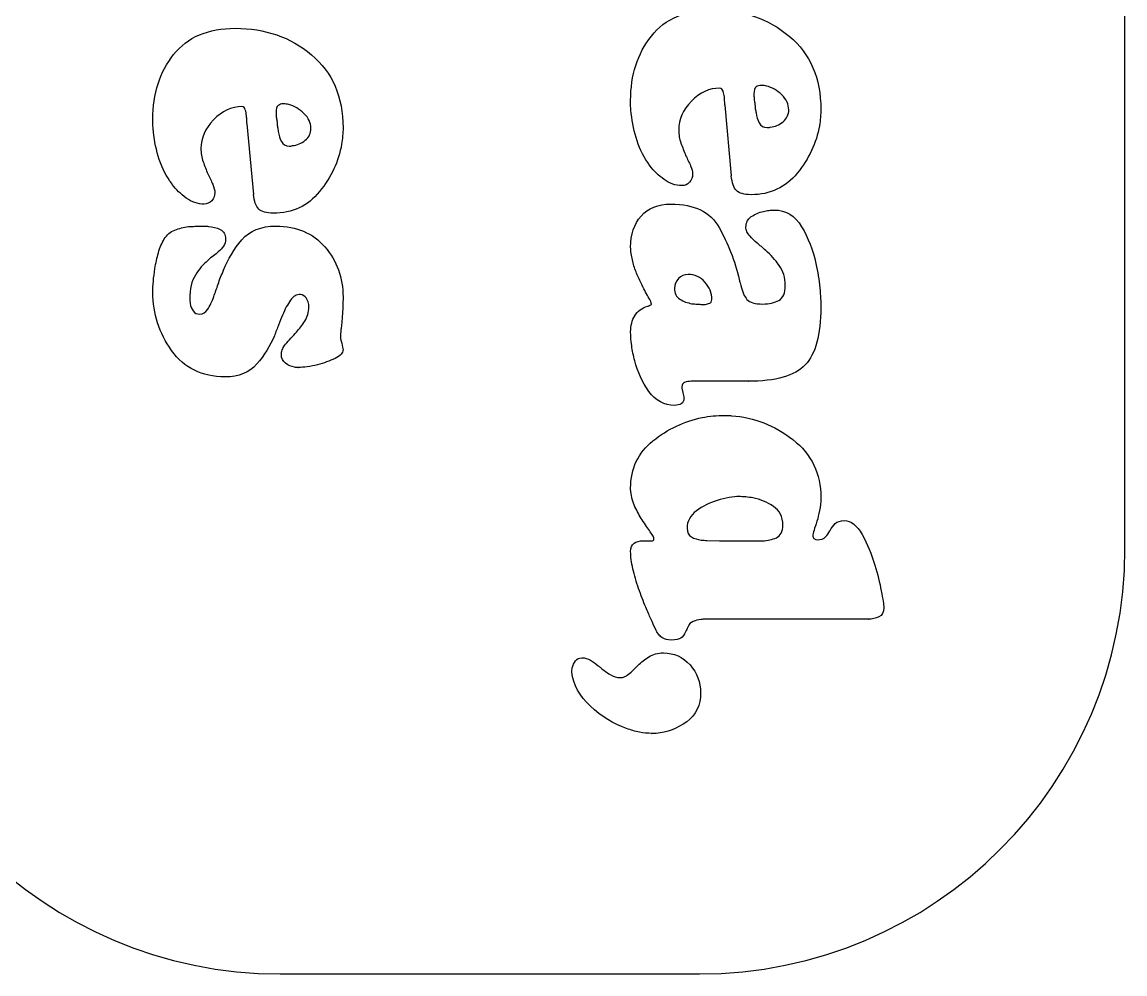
# Model space of a CAD drawing. Extents: x 0 to 771, y 958 to 1701.
# Drawn here: x 578.3 to 652.1, y 1275.5 to 1339.2 of the extents above; entities that cross this region are included whole.
import ezdxf

# ---------------------------------------------------------------- set-up
doc = ezdxf.new("R2010")
doc.units = 0
doc.layers.add('H0114_Printing', color=7, linetype='CONTINUOUS')

msp = doc.modelspace()

# ---------------------------------------------------------------- linework, layer by layer
at = {"layer": 'H0114_Printing', "color": 1}
for points in [[(652.093084, 1303.955067), (652.093084, 1432.713064)], [(595.541085, 1275.468068), (623.607084, 1275.468068)]]:
    msp.add_lwpolyline(points, dxfattribs=at)
at = {"layer": 'H0114_Printing', "color": 4}
for points in [[(619.007785, 1333.623367), (619.007785, 1333.938367)], [(625.302784, 1333.716367), (625.302784, 1333.844367)], [(625.768784, 1328.902367), (625.325784, 1333.635367)], [(627.307784, 1333.821367), (627.330784, 1333.821367)], [(587.027285, 1332.382567), (587.027285, 1332.697567)], [(593.322285, 1332.475567), (593.322285, 1332.603567)], [(595.327285, 1332.580567), (595.350285, 1332.580567)], [(593.788285, 1327.661567), (593.345285, 1332.394567)], [(628.146784, 1332.142367), (628.251784, 1332.142367)], [(596.166285, 1330.901567), (596.271285, 1330.901567)], [(625.745784, 1328.902367), (625.768784, 1328.902367)], [(593.765285, 1327.661567), (593.788285, 1327.661567)], [(590.244085, 1325.539967), (590.489085, 1325.539967)], [(597.472085, 1319.990967), (597.472085, 1320.188967)], [(623.787184, 1320.299167), (623.810184, 1320.299167)], [(623.810184, 1320.299167), (623.927184, 1320.299167), (623.997184, 1320.299167)], [(599.594085, 1318.241967), (599.594085, 1318.090967), (599.594085, 1317.985967)], [(596.796085, 1316.073967), (596.645085, 1316.073967)], [(596.773085, 1316.073967), (596.796085, 1316.073967)], [(626.888184, 1315.147167), (623.390184, 1315.147167), (623.064184, 1315.147167)], [(626.864184, 1315.147167), (626.888184, 1315.147167)], [(625.255784, 1312.862267), (625.500784, 1312.862267)], [(619.007785, 1307.860267), (619.007785, 1307.989267)], [(632.343784, 1305.144267), (632.366784, 1305.168267)], [(619.846785, 1304.468267), (620.382784, 1304.468267), (620.405784, 1304.468267)], [(624.113784, 1304.491267), (624.952784, 1304.468267), (627.400784, 1304.468267)], [(627.400784, 1304.468267), (627.610784, 1304.468267), (627.843784, 1304.468267)], [(634.931784, 1299.222268), (625.139784, 1299.222268), (624.043784, 1299.222268)], [(634.907784, 1299.222268), (634.931784, 1299.222268)], [(620.709684, 1291.575068), (620.557684, 1291.575068), (620.406684, 1291.575068), (620.429684, 1291.575068)]]:
    msp.add_lwpolyline(points, dxfattribs=at)
at = {"layer": 'H0114_Printing', "color": 1}
msp.add_lwpolyline([(652.093084, 1303.955067)], close=True, dxfattribs=at)
at = {"layer": 'H0114_Printing', "color": 4}
for points in [[(620.394784, 1338.263367), (621.319784, 1339.436367), (622.698784, 1340.023366), (624.532784, 1340.023366)], [(624.532784, 1340.023366), (626.522784, 1340.023366), (628.220784, 1339.432367), (629.627784, 1338.251367)], [(588.414285, 1337.022567), (589.339285, 1338.195567), (590.718285, 1338.782567), (592.552285, 1338.782567)], [(592.552285, 1338.782567), (594.542285, 1338.782567), (596.240285, 1338.191567), (597.647285, 1337.010567)], [(619.007785, 1333.938367), (619.007785, 1335.648367), (619.469785, 1337.089367), (620.394784, 1338.263367)], [(629.627784, 1338.251367), (631.033784, 1337.070367), (631.737784, 1335.438367), (631.737784, 1333.355367)], [(587.027285, 1332.697567), (587.027285, 1334.407567), (587.489285, 1335.848567), (588.414285, 1337.022567)], [(597.647285, 1337.010567), (599.053285, 1335.829567), (599.757285, 1334.197567), (599.757285, 1332.114567)], [(624.975784, 1334.777367), (624.276784, 1334.777367), (623.643784, 1334.486367), (623.075784, 1333.903367)], [(625.197784, 1334.567367), (625.158784, 1334.692367), (625.084784, 1334.762367), (624.975784, 1334.777367)], [(627.400784, 1334.859367), (627.307784, 1334.789367), (627.260784, 1334.629367), (627.260784, 1334.381367)], [(627.750784, 1334.963367), (627.610784, 1334.963367), (627.493784, 1334.929367), (627.400784, 1334.859367)], [(627.936784, 1334.952367), (627.874784, 1334.960367), (627.812784, 1334.963367), (627.750784, 1334.963367)], [(628.100784, 1334.917367), (628.053784, 1334.933367), (627.998784, 1334.944367), (627.936784, 1334.952367)], [(629.125784, 1334.322367), (628.814784, 1334.625367), (628.472784, 1334.824367), (628.100784, 1334.917367)], [(625.279784, 1334.171367), (625.263784, 1334.311367), (625.235784, 1334.443367), (625.197784, 1334.567367)], [(625.290784, 1333.996367), (625.282784, 1334.051367), (625.279784, 1334.109367), (625.279784, 1334.171367)], [(625.302784, 1333.844367), (625.302784, 1333.891367), (625.298784, 1333.942367), (625.290784, 1333.996367)], [(627.260784, 1334.381367), (627.260784, 1334.288367), (627.264784, 1334.194367), (627.272784, 1334.101367)], [(627.272784, 1334.101367), (627.279784, 1334.008367), (627.291784, 1333.914367), (627.307784, 1333.821367)], [(629.591784, 1333.331367), (629.591784, 1333.690367), (629.436784, 1334.019367), (629.125784, 1334.322367)], [(592.995285, 1333.536567), (592.296285, 1333.536567), (591.663285, 1333.245567), (591.095285, 1332.662567)], [(593.217285, 1333.326567), (593.178285, 1333.451567), (593.104285, 1333.521567), (592.995285, 1333.536567)], [(593.299285, 1332.930567), (593.283285, 1333.070567), (593.255285, 1333.202567), (593.217285, 1333.326567)], [(595.420285, 1333.618567), (595.327285, 1333.548567), (595.280285, 1333.388567), (595.280285, 1333.139567)], [(595.770285, 1333.722567), (595.630285, 1333.722567), (595.513285, 1333.688567), (595.420285, 1333.618567)], [(595.956285, 1333.711567), (595.894285, 1333.719567), (595.832285, 1333.722567), (595.770285, 1333.722567)], [(596.120285, 1333.676567), (596.073285, 1333.692567), (596.018285, 1333.703567), (595.956285, 1333.711567)], [(597.145285, 1333.081567), (596.834285, 1333.384567), (596.492285, 1333.583567), (596.120285, 1333.676567)], [(619.030785, 1333.308367), (619.015785, 1333.417367), (619.007785, 1333.522367), (619.007785, 1333.623367)], [(619.368785, 1331.466367), (619.190785, 1332.072367), (619.076785, 1332.687367), (619.030785, 1333.308367)], [(623.075784, 1333.903367), (622.508784, 1333.320367), (622.224784, 1332.679367), (622.224784, 1331.979367)], [(625.325784, 1333.635367), (625.309784, 1333.650367), (625.302784, 1333.678367), (625.302784, 1333.716367)], [(627.330784, 1333.821367), (627.315784, 1333.806367), (627.311784, 1333.782367), (627.319784, 1333.751367)], [(627.319784, 1333.751367), (627.326784, 1333.720367), (627.330784, 1333.697367), (627.330784, 1333.681367)], [(627.330784, 1333.681367), (627.330784, 1333.588367), (627.338784, 1333.495367), (627.353784, 1333.401367)], [(627.353784, 1333.401367), (627.369784, 1333.308367), (627.385784, 1333.215367), (627.400784, 1333.122367)], [(629.207784, 1332.527367), (629.463784, 1332.737367), (629.591784, 1333.005367), (629.591784, 1333.331367)], [(631.737784, 1333.355367), (631.737784, 1333.184367), (631.729784, 1333.005367), (631.713784, 1332.819367)], [(591.095285, 1332.662567), (590.528285, 1332.079567), (590.244285, 1331.438567), (590.244285, 1330.738567)], [(593.310285, 1332.755567), (593.302285, 1332.810567), (593.299285, 1332.868567), (593.299285, 1332.930567)], [(593.322285, 1332.603567), (593.322285, 1332.650567), (593.318285, 1332.701567), (593.310285, 1332.755567)], [(593.345285, 1332.394567), (593.329285, 1332.409567), (593.322285, 1332.437567), (593.322285, 1332.475567)], [(595.280285, 1333.139567), (595.280285, 1333.047567), (595.284285, 1332.953567), (595.292285, 1332.860567)], [(595.292285, 1332.860567), (595.299285, 1332.767567), (595.311285, 1332.673567), (595.327285, 1332.580567)], [(595.350285, 1332.580567), (595.335285, 1332.565567), (595.331285, 1332.541567), (595.339285, 1332.510567)], [(595.339285, 1332.510567), (595.346285, 1332.479567), (595.350285, 1332.456567), (595.350285, 1332.440567)], [(595.350285, 1332.440567), (595.350285, 1332.347567), (595.358285, 1332.254567), (595.373285, 1332.160567)], [(597.611285, 1332.090567), (597.611285, 1332.449567), (597.456285, 1332.778567), (597.145285, 1333.081567)], [(627.400784, 1333.122367), (627.431784, 1332.873367), (627.501784, 1332.648367), (627.610784, 1332.446367)], [(627.610784, 1332.446367), (627.718784, 1332.244367), (627.898784, 1332.142367), (628.146784, 1332.142367)], [(628.356784, 1332.166367), (628.666784, 1332.197367), (628.951784, 1332.317367), (629.207784, 1332.527367)], [(631.713784, 1332.819367), (631.698784, 1332.632367), (631.674784, 1332.446367), (631.643784, 1332.259367)], [(587.050285, 1332.067567), (587.035285, 1332.176567), (587.027285, 1332.281567), (587.027285, 1332.382567)], [(587.388285, 1330.225567), (587.210285, 1330.831567), (587.096285, 1331.445567), (587.050285, 1332.067567)], [(595.373285, 1332.160567), (595.389285, 1332.067567), (595.405285, 1331.974567), (595.420285, 1331.881567)], [(595.420285, 1331.881567), (595.451285, 1331.632567), (595.521285, 1331.407567), (595.630285, 1331.205567)], [(597.227285, 1331.286567), (597.483285, 1331.496567), (597.611285, 1331.764567), (597.611285, 1332.090567)], [(599.757285, 1332.114567), (599.757285, 1331.943567), (599.749285, 1331.764567), (599.733285, 1331.578567)], [(622.224784, 1331.979367), (622.224784, 1331.669367), (622.274784, 1331.373367), (622.376784, 1331.093367)], [(628.251784, 1332.142367), (628.290784, 1332.142367), (628.324784, 1332.150367), (628.356784, 1332.166367)], [(631.643784, 1332.259367), (631.441784, 1331.109367), (630.947784, 1330.052367), (630.163784, 1329.088367)], [(595.630285, 1331.205567), (595.738285, 1331.003567), (595.918285, 1330.901567), (596.166285, 1330.901567)], [(596.376285, 1330.925567), (596.686285, 1330.956567), (596.971285, 1331.076567), (597.227285, 1331.286567)], [(599.663285, 1331.018567), (599.461285, 1329.868567), (598.967285, 1328.811567), (598.183285, 1327.847567)], [(599.733285, 1331.578567), (599.718285, 1331.391567), (599.694285, 1331.205567), (599.663285, 1331.018567)], [(620.149784, 1329.788367), (619.807785, 1330.300367), (619.547785, 1330.860367), (619.368785, 1331.466367)], [(622.376784, 1331.093367), (622.477784, 1330.813367), (622.582784, 1330.542367), (622.690784, 1330.277367)], [(588.169285, 1328.547567), (587.827285, 1329.059567), (587.567285, 1329.619567), (587.388285, 1330.225567)], [(590.244285, 1330.738567), (590.244285, 1330.428567), (590.294285, 1330.132567), (590.396285, 1329.852567)], [(596.271285, 1330.901567), (596.310285, 1330.901567), (596.344285, 1330.909567), (596.376285, 1330.925567)], [(622.690784, 1330.277367), (622.814784, 1330.029367), (622.924784, 1329.795367), (623.017784, 1329.578367)], [(590.396285, 1329.852567), (590.497285, 1329.572567), (590.602285, 1329.301567), (590.710285, 1329.036567)], [(620.231784, 1329.683367), (620.207784, 1329.722367), (620.180784, 1329.757367), (620.149784, 1329.788367)], [(620.312784, 1329.555367), (620.281784, 1329.601367), (620.254784, 1329.644367), (620.231784, 1329.683367)], [(621.245784, 1328.657367), (620.872784, 1328.929367), (620.561784, 1329.228367), (620.312784, 1329.555367)], [(623.017784, 1329.578367), (623.110784, 1329.361367), (623.157784, 1329.174367), (623.157784, 1329.019367)], [(590.710285, 1329.036567), (590.834285, 1328.788567), (590.944285, 1328.554567), (591.037285, 1328.337567)], [(623.157784, 1329.019367), (623.157784, 1328.816367), (623.087784, 1328.638367), (622.947784, 1328.482367)], [(626.094784, 1327.922367), (625.908784, 1328.109367), (625.791784, 1328.436367), (625.745784, 1328.902367)], [(630.163784, 1329.088367), (629.378784, 1328.125367), (628.348784, 1327.643367), (627.074784, 1327.643367)], [(588.251285, 1328.442567), (588.227285, 1328.481567), (588.200285, 1328.516567), (588.169285, 1328.547567)], [(588.332285, 1328.314567), (588.301285, 1328.360567), (588.274285, 1328.403567), (588.251285, 1328.442567)], [(589.265285, 1327.416567), (588.892285, 1327.688567), (588.581285, 1327.987567), (588.332285, 1328.314567)], [(591.037285, 1328.337567), (591.130285, 1328.120567), (591.177285, 1327.933567), (591.177285, 1327.778567)], [(622.434784, 1328.249367), (622.014784, 1328.249367), (621.618784, 1328.385367), (621.245784, 1328.657367)], [(622.947784, 1328.482367), (622.807784, 1328.327367), (622.636784, 1328.249367), (622.434784, 1328.249367)], [(590.454285, 1327.008567), (590.034285, 1327.008567), (589.638285, 1327.144567), (589.265285, 1327.416567)], [(591.177285, 1327.778567), (591.177285, 1327.575567), (591.107285, 1327.397567), (590.967285, 1327.241567)], [(594.114285, 1326.681567), (593.928285, 1326.868567), (593.811285, 1327.195567), (593.765285, 1327.661567)], [(598.183285, 1327.847567), (597.398285, 1326.884567), (596.368285, 1326.402567), (595.094285, 1326.402567)], [(627.074784, 1327.643367), (626.607784, 1327.643367), (626.281784, 1327.736367), (626.094784, 1327.922367)], [(590.967285, 1327.241567), (590.827285, 1327.086567), (590.656285, 1327.008567), (590.454285, 1327.008567)], [(595.094285, 1326.402567), (594.627285, 1326.402567), (594.301285, 1326.495567), (594.114285, 1326.681567)], [(619.707185, 1326.209167), (620.173184, 1326.746167), (620.841184, 1327.014167), (621.712184, 1327.014167)], [(621.712184, 1327.014167), (623.266184, 1327.014167), (624.338184, 1326.489167), (624.929184, 1325.440167)], [(627.890184, 1326.524167), (628.015184, 1326.555167), (628.139184, 1326.579167), (628.263184, 1326.594167)], [(628.263184, 1326.594167), (628.388184, 1326.610167), (628.504184, 1326.617167), (628.613184, 1326.617167)], [(628.613184, 1326.617167), (629.406184, 1326.617167), (630.020184, 1326.244167), (630.455184, 1325.498167)], [(619.008185, 1324.123167), (619.008185, 1324.978167), (619.240185, 1325.673167), (619.707185, 1326.209167)], [(626.724184, 1325.475167), (626.724184, 1325.770167), (626.844184, 1326.004167), (627.086184, 1326.174167)], [(627.086184, 1326.174167), (627.327184, 1326.346167), (627.595184, 1326.462167), (627.890184, 1326.524167)], [(587.796085, 1324.676967), (587.967085, 1324.956967), (588.200085, 1325.154967), (588.496085, 1325.271967)], [(588.496085, 1325.271967), (588.791085, 1325.388967), (589.094085, 1325.469967), (589.405085, 1325.516967)], [(589.405085, 1325.516967), (589.560085, 1325.516967), (589.708085, 1325.520967), (589.848085, 1325.527967)], [(589.848085, 1325.527967), (589.988085, 1325.536967), (590.120085, 1325.539967), (590.244085, 1325.539967)], [(590.489085, 1325.539967), (590.575085, 1325.539967), (590.664085, 1325.532967), (590.757085, 1325.516967)], [(590.757085, 1325.516967), (591.037085, 1325.500967), (591.297085, 1325.434967), (591.538085, 1325.318967)], [(591.538085, 1325.318967), (591.779085, 1325.201967), (591.900085, 1324.979967), (591.900085, 1324.653967)], [(592.984085, 1324.618967), (593.504085, 1325.232967), (594.270085, 1325.539967), (595.280085, 1325.539967)], [(595.280085, 1325.539967), (596.648085, 1325.539967), (597.736085, 1325.073967), (598.545085, 1324.140967)], [(624.929184, 1325.440167), (625.520184, 1324.391167), (625.970184, 1323.229167), (626.281184, 1321.954167)], [(626.794184, 1325.160167), (626.748184, 1325.261167), (626.724184, 1325.366167), (626.724184, 1325.475167)], [(627.004184, 1324.869167), (626.911184, 1324.962167), (626.841184, 1325.059167), (626.794184, 1325.160167)], [(630.455184, 1325.498167), (630.890184, 1324.752167), (631.209184, 1323.928167), (631.411184, 1323.027167)], [(587.400085, 1323.756967), (587.493085, 1324.105967), (587.625085, 1324.412967), (587.796085, 1324.676967)], [(591.900085, 1324.653967), (591.900085, 1324.482967), (591.853085, 1324.331967), (591.760085, 1324.198967)], [(591.760085, 1322.578967), (592.055085, 1323.324967), (592.463085, 1324.004967), (592.984085, 1324.618967)], [(627.471184, 1324.402167), (627.284184, 1324.558167), (627.128184, 1324.714167), (627.004184, 1324.869167)], [(628.053184, 1323.913167), (627.851184, 1324.084167), (627.657184, 1324.247167), (627.471184, 1324.402167)], [(587.167085, 1322.695967), (587.229085, 1323.052967), (587.307085, 1323.406967), (587.400085, 1323.756967)], [(591.410085, 1323.814967), (591.317085, 1323.736967), (591.208085, 1323.650967), (591.084085, 1323.557967)], [(591.760085, 1324.198967), (591.667085, 1324.066967), (591.550085, 1323.938967), (591.410085, 1323.814967)], [(598.545085, 1324.140967), (599.352085, 1323.208967), (599.757085, 1322.088967), (599.757085, 1320.783967)], [(619.042185, 1323.703167), (619.019185, 1323.843167), (619.008185, 1323.983167), (619.008185, 1324.123167)], [(619.124185, 1323.283167), (619.093185, 1323.423167), (619.066185, 1323.563167), (619.042185, 1323.703167)], [(628.951184, 1322.911167), (628.679184, 1323.283167), (628.380184, 1323.617167), (628.053184, 1323.913167)], [(590.711085, 1323.231967), (590.400085, 1322.982967), (590.120085, 1322.659967), (589.872085, 1322.263967)], [(591.084085, 1323.557967), (590.959085, 1323.464967), (590.835085, 1323.355967), (590.711085, 1323.231967)], [(619.368185, 1322.479167), (619.268185, 1322.735167), (619.186185, 1323.003167), (619.124185, 1323.283167)], [(629.359184, 1321.558167), (629.359184, 1322.087167), (629.223184, 1322.537167), (628.951184, 1322.911167)], [(631.411184, 1323.027167), (631.535184, 1322.467167), (631.621184, 1321.928167), (631.667184, 1321.407167)], [(587.062085, 1321.844967), (587.085085, 1322.116967), (587.120085, 1322.399967), (587.167085, 1322.695967)], [(589.872085, 1322.263967), (589.623085, 1321.867967), (589.498085, 1321.327967), (589.498085, 1320.643967)], [(591.399085, 1321.657967), (591.499085, 1321.960967), (591.620085, 1322.267967), (591.760085, 1322.578967)], [(619.707185, 1321.721167), (619.582185, 1321.970167), (619.470185, 1322.222167), (619.368185, 1322.479167)], [(622.854184, 1322.304167), (622.590184, 1322.304167), (622.372184, 1322.211167), (622.201184, 1322.024167)], [(623.985184, 1321.791167), (623.682184, 1322.133167), (623.305184, 1322.304167), (622.854184, 1322.304167)], [(587.027085, 1321.086967), (587.027085, 1321.319967), (587.039085, 1321.572967), (587.062085, 1321.844967)], [(591.107085, 1320.829967), (591.200085, 1321.078967), (591.297085, 1321.354967), (591.399085, 1321.657967)], [(620.185184, 1320.800167), (620.037184, 1321.057167), (619.877185, 1321.364167), (619.707185, 1321.721167)], [(622.201184, 1322.024167), (622.030184, 1321.838167), (621.945184, 1321.620167), (621.945184, 1321.371167)], [(621.945184, 1321.371167), (621.945184, 1321.045167), (622.065184, 1320.804167), (622.306184, 1320.648167)], [(624.440184, 1320.626167), (624.440184, 1321.061167), (624.288184, 1321.449167), (623.985184, 1321.791167)], [(626.281184, 1321.954167), (626.297184, 1321.877167), (626.312184, 1321.807167), (626.328184, 1321.745167)], [(626.328184, 1321.745167), (626.344184, 1321.683167), (626.359184, 1321.620167), (626.375184, 1321.558167)], [(626.375184, 1321.558167), (626.484184, 1321.139167), (626.623184, 1320.828167), (626.794184, 1320.626167)], [(628.928184, 1320.567167), (629.215184, 1320.731167), (629.359184, 1321.061167), (629.359184, 1321.558167)], [(631.667184, 1321.407167), (631.714184, 1320.886167), (631.737184, 1320.454167), (631.737184, 1320.112167)], [(588.286085, 1317.204967), (587.447085, 1318.378967), (587.027085, 1319.672967), (587.027085, 1321.086967)], [(589.498085, 1320.643967), (589.498085, 1320.596967), (589.502085, 1320.550967), (589.510085, 1320.503967)], [(590.699085, 1319.967967), (590.847085, 1320.184967), (590.983085, 1320.472967), (591.107085, 1320.829967)], [(596.913085, 1320.969967), (596.648085, 1320.969967), (596.423085, 1320.837967), (596.236085, 1320.573967)], [(597.286085, 1320.736967), (597.208085, 1320.845967), (597.083085, 1320.923967), (596.913085, 1320.969967)], [(597.449085, 1320.386967), (597.418085, 1320.511967), (597.363085, 1320.627967), (597.286085, 1320.736967)], [(599.757085, 1320.783967), (599.757085, 1320.565967), (599.753085, 1320.351967), (599.745085, 1320.142967)], [(620.406184, 1320.322167), (620.406184, 1320.384167), (620.332184, 1320.544167), (620.185184, 1320.800167)], [(622.306184, 1320.648167), (622.547184, 1320.494167), (622.815184, 1320.392167), (623.110184, 1320.346167)], [(624.300184, 1320.369167), (624.393184, 1320.400167), (624.440184, 1320.486167), (624.440184, 1320.626167)], [(626.794184, 1320.626167), (626.965184, 1320.424167), (627.323184, 1320.322167), (627.867184, 1320.322167)], [(589.510085, 1320.503967), (589.517085, 1320.456967), (589.521085, 1320.410967), (589.521085, 1320.363967)], [(589.521085, 1320.363967), (589.553085, 1320.176967), (589.618085, 1320.010967), (589.720085, 1319.862967)], [(590.174085, 1319.640967), (590.376085, 1319.640967), (590.551085, 1319.749967), (590.699085, 1319.967967)], [(596.236085, 1320.573967), (596.050085, 1320.308967), (595.871085, 1319.975967), (595.700085, 1319.570967)], [(597.145085, 1319.081967), (597.332085, 1319.345967), (597.441085, 1319.648967), (597.472085, 1319.990967)], [(597.472085, 1320.188967), (597.472085, 1320.258967), (597.464085, 1320.324967), (597.449085, 1320.386967)], [(599.745085, 1320.142967), (599.737085, 1319.932967), (599.726085, 1319.718967), (599.710085, 1319.500967)], [(619.287185, 1319.541167), (619.474185, 1319.844167), (619.761185, 1320.058167), (620.150184, 1320.182167)], [(620.150184, 1320.182167), (620.165184, 1320.182167), (620.185184, 1320.186167), (620.208184, 1320.194167)], [(620.208184, 1320.194167), (620.231184, 1320.202167), (620.251184, 1320.214167), (620.266184, 1320.229167)], [(620.266184, 1320.229167), (620.297184, 1320.229167), (620.328184, 1320.241167), (620.359184, 1320.264167)], [(620.359184, 1320.264167), (620.391184, 1320.288167), (620.406184, 1320.307167), (620.406184, 1320.322167)], [(623.110184, 1320.346167), (623.219184, 1320.330167), (623.336184, 1320.319167), (623.460184, 1320.311167)], [(623.460184, 1320.311167), (623.585184, 1320.303167), (623.693184, 1320.299167), (623.787184, 1320.299167)], [(623.997184, 1320.299167), (624.105184, 1320.315167), (624.207184, 1320.338167), (624.300184, 1320.369167)], [(627.867184, 1320.322167), (628.287184, 1320.322167), (628.640184, 1320.404167), (628.928184, 1320.567167)], [(631.737184, 1320.112167), (631.737184, 1318.263167), (631.387184, 1316.973167), (630.688184, 1316.242167)], [(589.720085, 1319.862967), (589.821085, 1319.714967), (589.972085, 1319.640967), (590.174085, 1319.640967)], [(595.700085, 1319.570967), (595.622085, 1319.369967), (595.537085, 1319.151967), (595.444085, 1318.917967)], [(599.710085, 1319.500967), (599.694085, 1319.376967), (599.683085, 1319.252967), (599.675085, 1319.127967)], [(619.008185, 1318.457167), (619.008185, 1318.877167), (619.100185, 1319.238167), (619.287185, 1319.541167)], [(595.444085, 1318.917967), (595.350085, 1318.685967), (595.257085, 1318.444967), (595.164085, 1318.195967)], [(596.563085, 1318.358967), (596.765085, 1318.576967), (596.959085, 1318.817967), (597.145085, 1319.081967)], [(599.605085, 1318.486967), (599.597085, 1318.401967), (599.594085, 1318.319967), (599.594085, 1318.241967)], [(599.640085, 1318.755967), (599.624085, 1318.661967), (599.613085, 1318.572967), (599.605085, 1318.486967)], [(599.675085, 1319.127967), (599.667085, 1319.003967), (599.656085, 1318.879967), (599.640085, 1318.755967)], [(619.077185, 1317.536167), (619.030185, 1317.871167), (619.008185, 1318.178167), (619.008185, 1318.457167)], [(595.164085, 1318.195967), (594.869085, 1317.511967), (594.476085, 1316.881967), (593.986085, 1316.306967)], [(595.840085, 1317.542967), (595.933085, 1317.667967), (596.042085, 1317.795967), (596.166085, 1317.927967)], [(596.166085, 1317.927967), (596.291085, 1318.059967), (596.423085, 1318.203967), (596.563085, 1318.358967)], [(599.594085, 1317.985967), (599.609085, 1317.938967), (599.628085, 1317.868967), (599.652085, 1317.775967)], [(599.652085, 1317.775967), (599.675085, 1317.682967), (599.710085, 1317.511967), (599.757085, 1317.262967)], [(591.853085, 1315.443967), (590.314085, 1315.443967), (589.125085, 1316.030967), (588.286085, 1317.204967)], [(595.630085, 1316.959967), (595.630085, 1317.053967), (595.650085, 1317.149967), (595.688085, 1317.251967)], [(595.910085, 1316.353967), (595.724085, 1316.492967), (595.630085, 1316.695967), (595.630085, 1316.959967)], [(595.688085, 1317.251967), (595.727085, 1317.352967), (595.778085, 1317.449967), (595.840085, 1317.542967)], [(599.757085, 1317.262967), (599.757085, 1317.045967), (599.578085, 1316.850967), (599.221085, 1316.679967)], [(619.287185, 1316.522167), (619.194185, 1316.864167), (619.124185, 1317.202167), (619.077185, 1317.536167)], [(593.986085, 1316.306967), (593.497085, 1315.731967), (592.786085, 1315.443967), (591.853085, 1315.443967)], [(596.516085, 1316.096967), (596.299085, 1316.128967), (596.096085, 1316.213967), (595.910085, 1316.353967)], [(598.055085, 1316.260967), (597.822085, 1316.198967), (597.592085, 1316.151967), (597.367085, 1316.120967)], [(599.221085, 1316.679967), (598.863085, 1316.508967), (598.475085, 1316.368967), (598.055085, 1316.260967)], [(620.231184, 1314.470167), (619.789185, 1315.092167), (619.474185, 1315.776167), (619.287185, 1316.522167)], [(630.688184, 1316.242167), (629.989184, 1315.512167), (628.714184, 1315.147167), (626.864184, 1315.147167)], [(596.645085, 1316.073967), (596.605085, 1316.073967), (596.563085, 1316.081967), (596.516085, 1316.096967)], [(597.367085, 1316.120967), (597.142085, 1316.089967), (596.943085, 1316.073967), (596.773085, 1316.073967)], [(622.621184, 1315.076167), (622.496184, 1315.030167), (622.435184, 1314.929167), (622.435184, 1314.774167)], [(622.435184, 1314.774167), (622.435184, 1314.712167), (622.442184, 1314.649167), (622.458184, 1314.587167)], [(623.064184, 1315.147167), (622.893184, 1315.147167), (622.746184, 1315.123167), (622.621184, 1315.076167)], [(621.968184, 1313.538167), (621.253184, 1313.538167), (620.674184, 1313.849167), (620.231184, 1314.470167)], [(622.574184, 1314.004167), (622.574184, 1313.833167), (622.512184, 1313.713167), (622.388184, 1313.643167)], [(622.458184, 1314.587167), (622.473184, 1314.525167), (622.489184, 1314.455167), (622.505184, 1314.377167)], [(622.505184, 1314.377167), (622.520184, 1314.315167), (622.536184, 1314.253167), (622.551184, 1314.191167)], [(622.551184, 1314.191167), (622.566184, 1314.129167), (622.574184, 1314.066167), (622.574184, 1314.004167)], [(622.388184, 1313.643167), (622.263184, 1313.573167), (622.123184, 1313.538167), (621.968184, 1313.538167)], [(620.499784, 1311.160267), (621.493784, 1311.952267), (622.589784, 1312.473267), (623.786784, 1312.722267)], [(623.786784, 1312.722267), (624.035784, 1312.768267), (624.284784, 1312.803267), (624.532784, 1312.826267)], [(624.532784, 1312.826267), (624.781784, 1312.850267), (625.022784, 1312.862267), (625.255784, 1312.862267)], [(625.500784, 1312.862267), (625.585784, 1312.862267), (625.675784, 1312.854267), (625.768784, 1312.838267)], [(625.768784, 1312.838267), (627.260784, 1312.745267), (628.628784, 1312.213267), (629.871784, 1311.241267)], [(619.007785, 1307.989267), (619.007785, 1309.310267), (619.504785, 1310.367267), (620.499784, 1311.160267)], [(629.871784, 1311.241267), (631.115784, 1310.270267), (631.737784, 1308.976267), (631.737784, 1307.359267)], [(619.030785, 1307.755267), (619.015785, 1307.786267), (619.007785, 1307.822267), (619.007785, 1307.860267)], [(619.298785, 1306.753267), (619.150785, 1307.080267), (619.062785, 1307.414267), (619.030785, 1307.755267)], [(625.593784, 1307.359267), (625.337784, 1307.312267), (625.069784, 1307.250267), (624.789784, 1307.172267)], [(626.258784, 1307.429267), (626.071784, 1307.429267), (625.849784, 1307.406267), (625.593784, 1307.359267)], [(626.712784, 1307.406267), (626.549784, 1307.422267), (626.398784, 1307.429267), (626.258784, 1307.429267)], [(627.190784, 1307.336267), (627.035784, 1307.367267), (626.876784, 1307.390267), (626.712784, 1307.406267)], [(628.566784, 1306.776267), (628.146784, 1307.056267), (627.687784, 1307.242267), (627.190784, 1307.336267)], [(631.737784, 1307.359267), (631.737784, 1307.048267), (631.710784, 1306.761267), (631.655784, 1306.497267)], [(619.776785, 1305.867267), (619.605785, 1306.131267), (619.446785, 1306.427267), (619.298785, 1306.753267)], [(624.789784, 1307.172267), (624.291784, 1307.017267), (623.833784, 1306.784267), (623.413784, 1306.473267)], [(629.195784, 1305.517267), (629.195784, 1306.077267), (628.985784, 1306.497267), (628.566784, 1306.776267)], [(620.324784, 1305.063267), (620.161784, 1305.288267), (619.978785, 1305.556267), (619.776785, 1305.867267)], [(623.413784, 1306.473267), (622.994784, 1306.163267), (622.784784, 1305.774267), (622.784784, 1305.308267)], [(631.655784, 1306.497267), (631.600784, 1306.233267), (631.542784, 1305.992267), (631.480784, 1305.774267)], [(622.784784, 1305.308267), (622.784784, 1305.028267), (622.880784, 1304.833267), (623.075784, 1304.725267)], [(628.764784, 1304.678267), (629.051784, 1304.803267), (629.195784, 1305.082267), (629.195784, 1305.517267)], [(631.282784, 1305.191267), (631.227784, 1305.020267), (631.201784, 1304.880267), (631.201784, 1304.771267)], [(631.480784, 1305.774267), (631.402784, 1305.556267), (631.336784, 1305.362267), (631.282784, 1305.191267)], [(632.052784, 1304.725267), (632.168784, 1304.849267), (632.265784, 1304.989267), (632.343784, 1305.144267)], [(632.366784, 1305.168267), (632.459784, 1305.339267), (632.572784, 1305.490267), (632.705784, 1305.622267)], [(632.705784, 1305.622267), (632.836784, 1305.754267), (633.042784, 1305.820267), (633.322784, 1305.820267)], [(633.322784, 1305.820267), (633.757784, 1305.820267), (634.150784, 1305.510267), (634.499784, 1304.888267)], [(619.240785, 1304.305267), (619.395785, 1304.414267), (619.597785, 1304.468267), (619.846785, 1304.468267)], [(620.569784, 1304.585267), (620.569784, 1304.678267), (620.487784, 1304.837267), (620.324784, 1305.063267)], [(620.405784, 1304.468267), (620.452784, 1304.468267), (620.491784, 1304.476267), (620.522784, 1304.491267)], [(620.522784, 1304.491267), (620.553784, 1304.507267), (620.569784, 1304.538267), (620.569784, 1304.585267)], [(623.075784, 1304.725267), (623.269784, 1304.616267), (623.491784, 1304.546267), (623.739784, 1304.515267)], [(623.739784, 1304.515267), (623.801784, 1304.515267), (623.864784, 1304.511267), (623.926784, 1304.503267)], [(623.926784, 1304.503267), (623.988784, 1304.495267), (624.050784, 1304.491267), (624.113784, 1304.491267)], [(627.843784, 1304.468267), (628.170784, 1304.484267), (628.476784, 1304.553267), (628.764784, 1304.678267)], [(631.201784, 1304.771267), (631.215784, 1304.693267), (631.255784, 1304.635267), (631.317784, 1304.596267)], [(631.317784, 1304.596267), (631.379784, 1304.557267), (631.441784, 1304.538267), (631.503784, 1304.538267)], [(631.503784, 1304.538267), (631.752784, 1304.538267), (631.935784, 1304.600267), (632.052784, 1304.725267)], [(634.499784, 1304.888267), (634.849784, 1304.266267), (635.133784, 1303.582267), (635.350784, 1302.836267)], [(619.007785, 1303.745267), (619.007785, 1304.010267), (619.084785, 1304.197267), (619.240785, 1304.305267)], [(619.158785, 1302.591267), (619.057785, 1303.019267), (619.007785, 1303.404267), (619.007785, 1303.745267)], [(619.543785, 1301.274267), (619.387785, 1301.725267), (619.260785, 1302.164267), (619.158785, 1302.591267)], [(635.350784, 1302.836267), (635.537784, 1302.230267), (635.680784, 1301.655267), (635.782784, 1301.111267)], [(619.776785, 1300.633267), (619.698785, 1300.843267), (619.621785, 1301.056267), (619.543785, 1301.274267)], [(635.782784, 1301.111267), (635.883784, 1300.567267), (635.941784, 1300.194267), (635.956784, 1299.992268)], [(620.033784, 1300.015267), (619.939785, 1300.217267), (619.854785, 1300.423267), (619.776785, 1300.633267)], [(620.359784, 1299.234268), (620.250784, 1299.475268), (620.141784, 1299.735268), (620.033784, 1300.015267)], [(635.956784, 1299.992268), (635.956784, 1299.681268), (635.848784, 1299.475268), (635.630784, 1299.374268)], [(620.662784, 1298.569268), (620.569784, 1298.771268), (620.468784, 1298.993268), (620.359784, 1299.234268)], [(624.043784, 1299.222268), (623.980784, 1299.222268), (623.922784, 1299.219268), (623.868784, 1299.211268)], [(635.630784, 1299.374268), (635.412784, 1299.273268), (635.171784, 1299.222268), (634.907784, 1299.222268)], [(621.093784, 1297.998268), (620.930784, 1298.114268), (620.786784, 1298.305268), (620.662784, 1298.569268)], [(622.760784, 1298.523268), (622.745784, 1298.476268), (622.722784, 1298.429268), (622.690784, 1298.383268)], [(622.830784, 1298.686268), (622.799784, 1298.624268), (622.776784, 1298.569268), (622.760784, 1298.523268)], [(623.192784, 1299.071268), (623.028784, 1299.001268), (622.908784, 1298.873268), (622.830784, 1298.686268)], [(623.716784, 1299.199268), (623.530784, 1299.183268), (623.355784, 1299.141268), (623.192784, 1299.071268)], [(623.868784, 1299.211268), (623.813784, 1299.203268), (623.763784, 1299.199268), (623.716784, 1299.199268)], [(621.735784, 1297.823268), (621.470784, 1297.823268), (621.257784, 1297.882268), (621.093784, 1297.998268)], [(622.364784, 1297.952268), (622.239784, 1297.866268), (622.029784, 1297.823268), (621.735784, 1297.823268)], [(622.690784, 1298.383268), (622.597784, 1298.181268), (622.488784, 1298.037268), (622.364784, 1297.952268)], [(615.090685, 1295.958068), (615.136685, 1296.130068), (615.210685, 1296.285068), (615.311685, 1296.425068)], [(615.311685, 1296.425068), (615.413685, 1296.565068), (615.556685, 1296.635068), (615.743685, 1296.635068)], [(615.743685, 1296.635068), (615.945685, 1296.635068), (616.135685, 1296.580068), (616.314685, 1296.471068)], [(616.314685, 1296.471068), (616.493685, 1296.363068), (616.668685, 1296.238068), (616.838685, 1296.098068)], [(619.497685, 1296.122068), (619.714685, 1296.339068), (619.959685, 1296.533068), (620.231684, 1296.705068)], [(620.231684, 1296.705068), (620.502684, 1296.875068), (620.825684, 1296.961068), (621.199684, 1296.961068)], [(621.199684, 1296.961068), (621.913684, 1296.961068), (622.508684, 1296.693068), (622.982684, 1296.157068)], [(615.066685, 1295.678068), (615.066685, 1295.725068), (615.070685, 1295.772068), (615.078685, 1295.818068)], [(616.314685, 1293.394068), (615.576685, 1294.078068), (615.160685, 1294.839068), (615.066685, 1295.678068)], [(615.078685, 1295.818068), (615.086685, 1295.865068), (615.090685, 1295.912068), (615.090685, 1295.958068)], [(616.838685, 1296.098068), (616.870685, 1296.083068), (616.897685, 1296.063068), (616.920685, 1296.040068)], [(616.920685, 1296.040068), (616.944685, 1296.017068), (616.971685, 1295.990068), (617.002685, 1295.958068)], [(617.002685, 1295.958068), (617.204685, 1295.803068), (617.414685, 1295.655068), (617.631685, 1295.516068)], [(618.774685, 1295.469068), (618.898685, 1295.547068), (619.018685, 1295.644068), (619.135685, 1295.760068)], [(619.135685, 1295.760068), (619.252685, 1295.877068), (619.372685, 1295.997068), (619.497685, 1296.122068)], [(622.982684, 1296.157068), (623.456684, 1295.620068), (623.693684, 1295.002068), (623.693684, 1294.303068)], [(617.631685, 1295.516068), (617.849685, 1295.376068), (618.090685, 1295.306068), (618.354685, 1295.306068)], [(618.354685, 1295.306068), (618.432685, 1295.306068), (618.506685, 1295.321068), (618.576685, 1295.352068)], [(618.576685, 1295.352068), (618.646685, 1295.384068), (618.712685, 1295.422068), (618.774685, 1295.469068)], [(623.693684, 1294.303068), (623.693684, 1293.464068), (623.382684, 1292.815068), (622.760684, 1292.356068)], [(618.727685, 1291.902068), (617.857685, 1292.212068), (617.052685, 1292.710068), (616.314685, 1293.394068)], [(619.590685, 1291.657068), (619.310685, 1291.712068), (619.022685, 1291.793068), (618.727685, 1291.902068)], [(622.760684, 1292.356068), (622.139684, 1291.898068), (621.455684, 1291.638068), (620.709684, 1291.575068)], [(620.429684, 1291.575068), (620.149684, 1291.575068), (619.869685, 1291.602068), (619.590685, 1291.657068)]]:
    msp.add_open_spline(points, degree=3, dxfattribs=at)
at = {"layer": 'H0114_Printing', "color": 1}
for points in [[(567.054086, 1303.955067), (567.054086, 1288.222068), (579.808086, 1275.468068), (595.541085, 1275.468068)], [(623.607084, 1275.468068), (639.340084, 1275.468068), (652.093084, 1288.222068), (652.093084, 1303.955067)]]:
    msp.add_open_spline(points, degree=3, dxfattribs=at)

doc.saveas('drawing.dxf')
